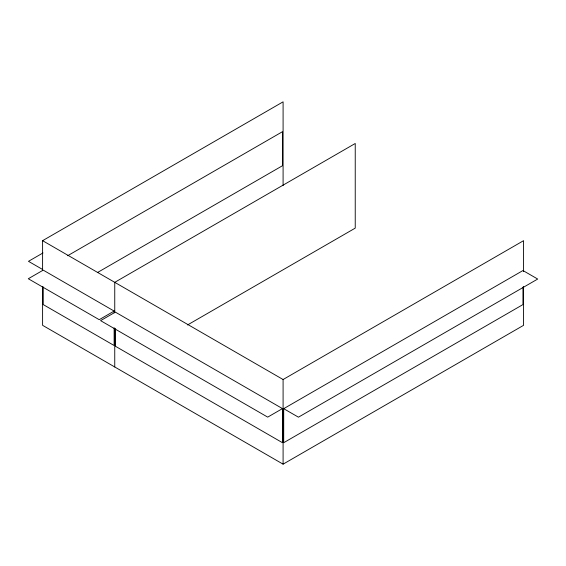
<?xml version="1.0" encoding="UTF-8"?>
<svg xmlns="http://www.w3.org/2000/svg" width="566" height="566" viewBox="0 0 566 566"><rect width="100%" height="100%" fill="white"/><g stroke="black" fill="none" stroke-linecap="round" stroke-linejoin="round"><path stroke-width="0.85" d="M42.599 270.654L42.599 240.677L283.092 101.838L283.092 185.591M43.002 252.938L28.477 261.329L42.478 269.409M67.672 255.712L282.476 131.694L282.476 165.725L97.486 272.529M114.134 311.074L99.227 319.684L28.3 278.741L43.214 270.131L114.134 311.074L114.134 312.842M187.509 324.969L355.236 228.126L355.236 143.488L114.749 282.335L114.749 312.312M42.599 240.677L283.092 379.524L523.578 240.677L523.578 271.538M282.476 408.602L267.711 417.128L100.592 320.646L115.358 312.121L282.476 408.602L282.476 442.704L115.358 346.222L115.358 328.733M283.7 408.68L522.963 270.541L537.7 279.045L298.438 417.184L283.7 408.68L283.7 442.704L522.963 304.572L522.963 287.118M42.599 286.523L42.599 325.323L283.092 464.162L523.578 325.323L523.578 286.523M283.092 379.524L283.092 464.162M114.749 328.181L114.749 366.973M114.134 327.856L114.134 345.515L43.214 304.572L43.214 286.905"/></g></svg>
